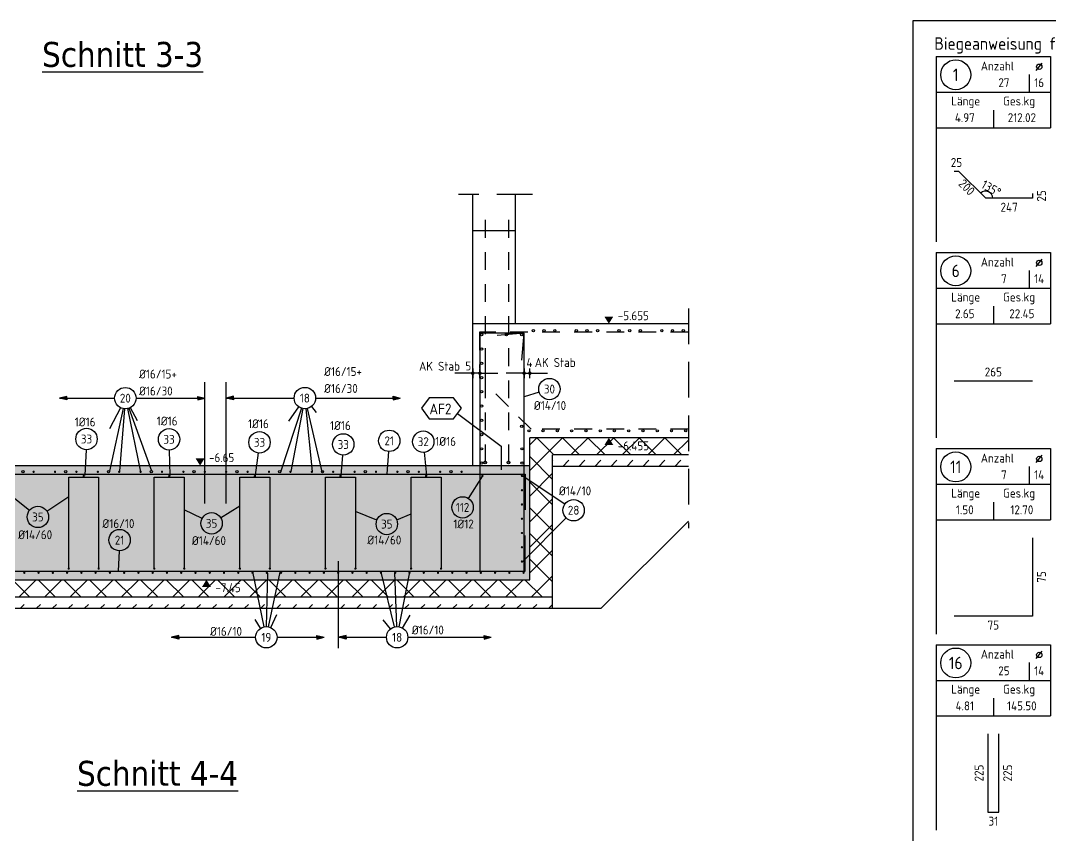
# Model space of a CAD drawing. Extents: x -13.2 to 53.1, y -36.8 to 21.9.
# Drawn here: x 18.83 to 26.05, y 6.01 to 11.73 of the extents above; entities that cross this region are included whole.
import ezdxf
from ezdxf.enums import TextEntityAlignment as Align

# ---------------------------------------------------------------- set-up
doc = ezdxf.new("R2010")
doc.units = 0
doc.header["$LTSCALE"] = 0.25
for name, pattern in [('AUSGEZOGEN', [1000.01, 1000, 0.01]), ('GESTRICHELTX2', [1.5, 1, -0.5]), ('VERDECKTX2', [0.75, 0.5, -0.25])]:
    doc.linetypes.add(name, pattern=pattern)
for name, color, linetype in [('AFB', 7, 'Continuous'), ('AFU', 7, 'Continuous'), ('BETON', 7, 'Continuous'), ('grau_mittel', 7, 'Continuous'), ('HILFE', 7, 'Continuous'), ('koten', 7, 'Continuous'), ('MASSE', 7, 'Continuous'), ('RND', 7, 'Continuous'), ('RND-1', 7, 'Continuous'), ('RND_BILD', 7, 'Continuous'), ('SFP_Dämmung', 7, 'Continuous'), ('SFP_Hilfe', 7, 'Continuous'), ('TEXT', 7, 'Continuous')]:
    doc.layers.add(name, color=color, linetype=linetype)
doc.layers.add('NOPLOT', color=7, linetype='Continuous', plot=False)
doc.styles.add('helv', font='tahoma.ttf')
doc.styles.add('txt', font='isocp.shx')
doc.linetypes.add('AFU_50K', pattern='A,0.15,["/",Standard,S=0.2,R=0,X=-0.01,Y=-0.1],0.07,["/",Standard,S=0.2,R=0,X=-0.01,Y=-0.1],0.15', length=0.37)
doc.dimstyles.new('DOT_I', dxfattribs={"dimscale": 0.25, "dimtxt": 0.25, "dimasz": 0.25, "dimexe": 0.1, "dimexo": 0.3, "dimgap": 0.1, "dimtad": 1, "dimdec": 3, "dimzin": 3, "dimtxsty": 'txt', "dimblk": 'DOT', "dimblk1": 'DOT', "dimblk2": 'DOT', "dimsah": 1, "dimcen": 0.1, "dimse1": 1, "dimse2": 1, "dimazin": 0, "dimtfac": 1, "dimtdec": 4, "dimtix": 1, "dimtmove": 2, "dimatfit": 3, "dimfxl": 0, "dimtvp": 1, "dimtolj": 1, "dimtzin": 0, "dimarcsym": 0})

# ---------------------------------------------------------------- blocks, each defined once
blk = doc.blocks.new('okrd_o')
at = {"layer": 'koten', "color": 7, "linetype": 'Continuous'}
blk.add_solid([(-0.125, 0.202), (0.125, 0.202), (0, 0)], dxfattribs=at)
at = {"layer": 'koten', "style": 'txt'}
blk.add_attdef('OKRD', (0.25, 0.1), '', height=0.25, dxfattribs=at)
blk = doc.blocks.new('okrd_u')
at = {"layer": 'koten', "color": 7, "linetype": 'Continuous'}
blk.add_solid([(-0.125, -0.202), (0.125, -0.202), (0, 0)], dxfattribs=at)
at = {"layer": 'koten', "style": 'txt'}
blk.add_attdef('OKRD', (0.25, -0.35), '', height=0.25, dxfattribs=at)
blk = doc.blocks.new('RND_HIN')
at = {"layer": 'RND', "color": 7, "linetype": 'Continuous'}
blk.add_circle((0, 0), 0.3, dxfattribs=at)
at = {"layer": 'RND', "color": 7, "linetype": 'Continuous', "style": 'txt'}
blk.add_attdef('POSI', text='', height=0.25, dxfattribs=at).set_placement((0, 0), align=Align.MIDDLE)
blk = doc.blocks.new('Pfeillinie')
at = {"layer": 'TEXT', "linetype": 'Continuous'}
blk.add_hatch(color=7, dxfattribs=at).paths.add_polyline_path([(0, 0), (-0.8, 0.2), (-0.8, 0), (-0.8, -0.2)])
at = {"layer": 'TEXT', "color": 7, "linetype": 'Continuous'}
for p, q in [((-0.8, 0), (-0.8, 0.2)), ((-0.8, 0.2), (0, 0)), ((-0.8, 0), (-0.8, -0.2)), ((-0.8, -0.2), (0, 0))]:
    blk.add_line(p, q, dxfattribs=at)
blk = doc.blocks.new('RND_LIS2')
at = {"layer": 'RND', "color": 3, "linetype": 'Continuous'}
for p, q in [((0, 0), (0, -5.2)), ((0, 0), (3.2, 0)), ((3.2, 0), (3.2, -2)), ((2.6, -0.503), (2.6, -1)), ((0, -1), (3.2, -1)), ((1.6, -1.503), (1.6, -2)), ((0, -2), (3.2, -2))]:
    blk.add_line(p, q, dxfattribs=at)
at = {"layer": 'RND', "color": 7, "linetype": 'Continuous'}
blk.add_line((2.805, -0.39), (2.973, -0.186), dxfattribs=at)
at = {"layer": 'RND', "color": 1, "linetype": 'Continuous'}
blk.add_circle((0.545, -0.513), 0.42, dxfattribs=at)
at = {"layer": 'RND', "color": 7, "linetype": 'Continuous'}
blk.add_circle((2.889, -0.288), 0.075, dxfattribs=at)
at = {"layer": 'RND', "color": 7, "linetype": 'Continuous', "style": 'txt'}
for s, p in [('Anzahl', (1.249, -0.391)), ('Länge', (0.42, -1.373)), ('Ges.kg', (1.872, -1.373))]:
    blk.add_text(s, height=0.25, dxfattribs=at).set_placement(p)
at = {"layer": 'RND', "color": 1, "linetype": 'Continuous', "style": 'txt'}
blk.add_attdef('POS1', text='', height=0.35, dxfattribs=at).set_placement((0.545, -0.513), align=Align.MIDDLE)
at = {"layer": 'RND', "color": 7, "linetype": 'Continuous', "style": 'txt'}
for tag, p in [('STK1', (1.897, -0.859)), ('DS1', (2.885, -0.859)), ('LANG1', (0.8, -1.841)), ('GEW', (2.4, -1.841))]:
    blk.add_attdef(tag, text='', height=0.25, dxfattribs=at).set_placement(p, align=Align.CENTER)
blk = doc.blocks.new('*D39')
at = {"layer": 'Defpoints', "color": 0, "linetype": 'AUSGEZOGEN', "transparency": 16777216}
for p in [(25.5034, 10.5755), (25.5974, 10.5314), (25.5974, 10.4814), (25.7617, 10.4814)]:
    blk.add_point(p, dxfattribs=at)
at = {"layer": 'RND_BILD', "color": 0, "linetype": 'AUSGEZOGEN', "lineweight": -2, "transparency": 16777216}
blk.add_arc((25.5974, 10.4814), 0.05, 360, 135, dxfattribs=at)
at = {"layer": 'RND_BILD', "color": 0, "linetype": 'AUSGEZOGEN', "transparency": 16777216, "insert": (25.6366, 10.5507), "char_height": 0.0625, "attachment_point": 5, "rotation": 330.5313, "style": 'txt'}
blk.add_mtext('\\A1;135°', dxfattribs=at)
blk = doc.blocks.new('DOT')
at = {"layer": 'MASSE', "color": 7, "linetype": 'Continuous'}
for p, q in [((0, 0), (-1, 0)), ((0, 0.54), (0, -0.54))]:
    blk.add_line(p, q, dxfattribs=at)
at = {"layer": 'MASSE', "color": 7, "linetype": 'Continuous', "const_width": 0.2}
blk.add_lwpolyline([(-0.1, 0, 1), (0.1, 0, 1)], format="xyb", close=True, dxfattribs=at)
blk = doc.blocks.new('*D52')
at = {"layer": 'Defpoints', "color": 0, "linetype": 'AUSGEZOGEN', "transparency": 16777216}
for p in [(22.002, 9.2541), (22.002, 9.2541), (22.052, 9.2541)]:
    blk.add_point(p, dxfattribs=at)
at = {"layer": 'MASSE', "color": 0, "linetype": 'AUSGEZOGEN', "lineweight": -2, "transparency": 16777216}
for p, q in [((21.9395, 9.2541), (21.877, 9.2541)), ((22.052, 9.2541), (22.002, 9.2541)), ((22.1145, 9.2541), (22.177, 9.2541))]:
    blk.add_line(p, q, dxfattribs=at)
at = {"layer": 'MASSE', "color": 0, "linetype": 'AUSGEZOGEN', "lineweight": -2, "transparency": 16777216, "xscale": 0.0625, "yscale": 0.0625, "zscale": 0.0625}
blk.add_blockref('DOT', (22.002, 9.2541), dxfattribs=at)
at = {"layer": 'MASSE', "color": 0, "linetype": 'AUSGEZOGEN', "lineweight": -2, "transparency": 16777216, "xscale": 0.0625, "yscale": 0.0625, "zscale": 0.0625, "rotation": 180}
blk.add_blockref('DOT', (22.052, 9.2541), dxfattribs=at)
at = {"layer": 'MASSE', "color": 0, "linetype": 'AUSGEZOGEN', "transparency": 16777216, "insert": (21.9704, 9.3051), "char_height": 0.0625, "attachment_point": 5, "style": 'txt'}
blk.add_mtext('\\A1;5', dxfattribs=at)
blk = doc.blocks.new('*D53')
at = {"layer": 'Defpoints', "color": 0, "linetype": 'AUSGEZOGEN', "transparency": 16777216}
for p in [(22.362, 9.2541), (22.402, 9.2541), (22.402, 9.2541)]:
    blk.add_point(p, dxfattribs=at)
at = {"layer": 'MASSE', "color": 0, "linetype": 'AUSGEZOGEN', "lineweight": -2, "transparency": 16777216}
for p, q in [((22.2995, 9.2541), (22.237, 9.2541)), ((22.362, 9.2541), (22.402, 9.2541)), ((22.4645, 9.2541), (22.527, 9.2541))]:
    blk.add_line(p, q, dxfattribs=at)
at = {"layer": 'MASSE', "color": 0, "linetype": 'AUSGEZOGEN', "lineweight": -2, "transparency": 16777216, "xscale": 0.0625, "yscale": 0.0625, "zscale": 0.0625}
blk.add_blockref('DOT', (22.362, 9.2541), dxfattribs=at)
at = {"layer": 'MASSE', "color": 0, "linetype": 'AUSGEZOGEN', "lineweight": -2, "transparency": 16777216, "xscale": 0.0625, "yscale": 0.0625, "zscale": 0.0625, "rotation": 180}
blk.add_blockref('DOT', (22.402, 9.2541), dxfattribs=at)
at = {"layer": 'MASSE', "color": 0, "linetype": 'AUSGEZOGEN', "transparency": 16777216, "insert": (22.3993, 9.3284), "char_height": 0.0625, "attachment_point": 5, "style": 'txt'}
blk.add_mtext('\\A1;4', dxfattribs=at)

msp = doc.modelspace()

# ---------------------------------------------------------------- hatches: boundary and pattern name
at = {"layer": 'grau_mittel'}
msp.add_hatch(color=61, dxfattribs=at).paths.add_polyline_path([(18.402, 8.6062), (17.502, 8.6062), (17.502, 7.8062), (22.402, 7.8062), (22.402, 8.6062), (22.002, 8.6062)])
at = {"layer": 'SFP_Dämmung', "linetype": 'AUSGEZOGEN'}
h = msp.add_hatch(dxfattribs=at)
h.set_pattern_fill('ANSI37', color=171, scale=0.04, angle=-180, double=1)
h.paths.add_polyline_path([(17.502, 8.8012), (16.747, 9.5562), (15.5159, 9.5562), (15.5159, 9.4362), (16.6972, 9.4362), (17.342, 8.7915), (17.342, 7.6862), (22.562, 7.6862), (22.562, 8.6812), (23.5133, 8.6812), (23.5133, 8.8012), (22.402, 8.8012), (22.402, 7.8062), (17.502, 7.8062)])
h.paths.add_polyline_path([(20.1925, 7.7046), (20.4057, 7.7046), (20.4057, 7.7928), (20.1925, 7.7928)], flags=24)
h.paths.add_polyline_path([(23.0123, 8.6989), (23.2707, 8.6989), (23.2707, 8.7913), (23.0123, 8.7913)], flags=24)
h.paths.add_polyline_path([(15.8187, 9.4545), (16.0232, 9.4545), (16.0232, 9.5428), (15.8187, 9.5428)], flags=24)
at = {"layer": 'SFP_Hilfe', "linetype": 'AUSGEZOGEN'}
h = msp.add_hatch(dxfattribs=at)
h.set_pattern_fill('DASH', color=171, scale=0.025, angle=-135, double=1)
h.paths.add_polyline_path([(16.6972, 9.4362), (15.5159, 9.4362), (15.5159, 9.3562), (16.6641, 9.3562), (17.342, 8.6784), (17.342, 8.7915)])
h.paths.add_polyline_path([(22.562, 7.6862), (17.342, 7.6862), (17.342, 7.6062), (22.562, 7.6062)])
h.paths.add_polyline_path([(23.5133, 8.6812), (22.562, 8.6812), (22.562, 8.6012), (23.5133, 8.6012)])

# ---------------------------------------------------------------- linework, layer by layer
at = {"layer": 'AFB', "color": 102, "linetype": 'AUSGEZOGEN'}
msp.add_line((21.895, 8.9719), (22.202, 8.7432), dxfattribs=at)
at = {"layer": 'AFB', "color": 1, "linetype": 'AUSGEZOGEN'}
msp.add_line((22.202, 8.7432), (22.202, 8.5762), dxfattribs=at)
msp.add_lwpolyline([(21.6971, 9.0827), (21.6428, 9.0088), (21.6971, 8.9349), (21.8679, 8.9349), (21.9221, 9.0088), (21.8679, 9.0827)], close=True, dxfattribs=at)
at = {"layer": 'AFU', "color": 8, "linetype": 'AFU_50K'}
for p, q in [((22.302, 9.6012), (22.002, 9.6012)), ((22.002, 8.6062), (22.402, 8.6062))]:
    msp.add_line(p, q, dxfattribs=at)
at = {"layer": 'BETON', "color": 6, "linetype": 'AUSGEZOGEN'}
for p, q in [((22.002, 8.6062), (22.002, 10.5067)), ((22.302, 9.6012), (22.302, 10.5067)), ((23.5133, 9.6012), (22.302, 9.6012)), ((23.5133, 8.8012), (22.402, 8.8012)), ((22.402, 7.8062), (22.402, 8.8012)), ((18.402, 8.6062), (22.002, 8.6062)), ((17.502, 7.8062), (22.402, 7.8062))]:
    msp.add_line(p, q, dxfattribs=at)
at = {"layer": 'HILFE', "color": 102, "linetype": 'GESTRICHELTX2'}
for p, q in [((22.4203, 10.5067), (21.902, 10.5067)), ((23.5133, 9.7084), (23.5133, 8.1667))]:
    msp.add_line(p, q, dxfattribs=at)
at = {"layer": 'HILFE', "color": 102, "linetype": 'AUSGEZOGEN'}
for p, q in [((23.5133, 8.6812), (22.562, 8.6812)), ((22.562, 7.6862), (22.562, 8.6812)), ((23.5133, 8.6012), (22.562, 8.6012)), ((22.902, 7.6062), (23.5133, 8.2176)), ((17.342, 7.6862), (22.562, 7.6862)), ((22.562, 7.6062), (22.562, 7.6862)), ((17.002, 7.6062), (22.562, 7.6062)), ((22.562, 7.6062), (22.902, 7.6062))]:
    msp.add_line(p, q, dxfattribs=at)
at = {"layer": 'NOPLOT', "color": 191, "linetype": 'AUSGEZOGEN'}
for p, q in [((22.002, 10.2562), (22.302, 10.2562)), ((20.1237, 8.3418), (20.1237, 9.1914)), ((20.2737, 8.3418), (20.2737, 9.1914)), ((21.0614, 7.3266), (21.0614, 7.9368))]:
    msp.add_line(p, q, dxfattribs=at)
at = {"layer": 'RND', "color": 102, "linetype": 'AUSGEZOGEN'}
for p, q in [((22.4678, 9.121), (22.362, 9.0882)), ((19.5322, 9.0127), (19.4558, 8.864)), ((19.5507, 9.0061), (19.4567, 8.5684)), ((19.5606, 9.0046), (19.5264, 8.5675)), ((19.5816, 9.0059), (19.6724, 8.5636)), ((19.592, 9.0089), (19.7506, 8.5694)), ((19.6014, 9.013), (19.6485, 8.9232)), ((20.8016, 9.0086), (20.6561, 8.5672)), ((20.7816, 9.0187), (20.7094, 8.917)), ((20.8109, 9.0062), (20.7261, 8.5657)), ((20.8323, 9.0052), (20.8752, 8.5642)), ((20.8418, 9.0068), (20.9437, 8.5627)), ((20.871, 9.0206), (20.9041, 8.9778)), ((19.2912, 8.718), (19.2838, 8.5396)), ((19.875, 8.7158), (19.8795, 8.5375)), ((20.4976, 8.6952), (20.4776, 8.5395)), ((21.0885, 8.68), (21.0775, 8.5373)), ((21.4109, 8.7054), (21.3995, 8.5499)), ((21.6624, 8.6996), (21.6788, 8.537)), ((21.9712, 8.3761), (22.0736, 8.5338)), ((22.6466, 8.3353), (22.341, 8.5398)), ((18.8945, 8.2927), (18.7796, 8.3829)), ((19.016, 8.2878), (19.1696, 8.3897)), ((20.2347, 8.2412), (20.3696, 8.3254)), ((20.104, 8.2351), (19.9796, 8.2974)), ((21.3299, 8.2245), (21.1796, 8.2854)), ((21.4686, 8.2255), (21.5696, 8.2681)), ((22.6562, 8.2403), (22.3511, 7.9326)), ((19.523, 8.0089), (19.5172, 7.8662)), ((20.5398, 7.4759), (20.4596, 7.8623)), ((20.5569, 7.4774), (20.5666, 7.853)), ((20.5707, 7.4758), (20.6527, 7.8599)), ((21.4542, 7.4753), (21.3626, 7.8506)), ((21.4693, 7.4774), (21.4557, 7.8576)), ((21.4862, 7.4761), (21.5581, 7.8483)), ((20.5149, 7.4658), (20.4759, 7.5273)), ((20.5867, 7.4704), (20.6295, 7.5622)), ((21.4252, 7.4611), (21.3742, 7.525)), ((21.5098, 7.4672), (21.5627, 7.5576))]:
    msp.add_line(p, q, dxfattribs=at)
at = {"layer": 'RND', "color": 7, "linetype": 'VERDECKTX2'}
for points in [[(22.0887, 10.3291), (22.0887, 8.6291)], [(22.252, 10.3291), (22.252, 8.6291)], [(23.5133, 9.5412), (22.0496, 9.5412), (22.0496, 9.2912)], [(23.5133, 8.8612), (22.4106, 8.8612), (22.0924, 9.1794), (22.0924, 9.4294)]]:
    msp.add_lwpolyline(points, dxfattribs=at)
at = {"layer": 'RND', "color": 102, "linetype": 'AUSGEZOGEN'}
for points in [[(19.1055, 9.0794), (19.4915, 9.0794)], [(19.6415, 9.0794), (20.1237, 9.0794)], [(20.2737, 9.0799), (20.75, 9.0799)], [(20.9, 9.0799), (21.494, 9.0799)], [(19.8911, 7.4024), (20.48, 7.4024)], [(20.63, 7.4024), (20.9593, 7.4024)], [(21.0639, 7.4024), (21.397, 7.4024)], [(21.547, 7.4024), (22.1321, 7.4024)]]:
    msp.add_lwpolyline(points, dxfattribs=at)
at = {"layer": 'RND', "color": 1, "linetype": 'AUSGEZOGEN'}
for points in [[(17.5501, 8.2962), (17.5501, 8.5462), (22.3701, 8.5462), (22.3701, 8.2962)], [(19.1696, 7.8843), (19.1696, 8.5251), (19.3796, 8.5251), (19.3796, 7.8843)], [(19.7696, 7.8843), (19.7696, 8.5251), (19.9796, 8.5251), (19.9796, 7.8843)], [(20.3696, 7.8843), (20.3696, 8.5251), (20.5796, 8.5251), (20.5796, 7.8843)], [(20.9696, 7.8843), (20.9696, 8.5251), (21.1796, 8.5251), (21.1796, 7.8843)], [(21.5696, 7.8843), (21.5696, 8.5251), (21.7796, 8.5251), (21.7796, 7.8843)], [(17.5501, 8.1162), (17.5501, 7.8662), (22.3701, 7.8662), (22.3701, 8.1162)]]:
    msp.add_lwpolyline(points, dxfattribs=at)
at = {"layer": 'RND', "color": 7, "linetype": 'AUSGEZOGEN', "const_width": 0.008}
for points in [[(18.9197, 8.563, 1), (18.9277, 8.563, 1)], [(19.0697, 8.563, 1), (19.0777, 8.563, 1)], [(19.2197, 8.563, 1), (19.2277, 8.563, 1)], [(19.2706, 8.5331, 1), (19.2786, 8.5331, 1)], [(19.3697, 8.563, 1), (19.3777, 8.563, 1)], [(19.5197, 8.563, 1), (19.5277, 8.563, 1)], [(19.6697, 8.563, 1), (19.6777, 8.563, 1)], [(19.8197, 8.563, 1), (19.8277, 8.563, 1)], [(19.8706, 8.5331, 1), (19.8786, 8.5331, 1)], [(19.9697, 8.563, 1), (19.9777, 8.563, 1)], [(20.1197, 8.563, 1), (20.1277, 8.563, 1)], [(20.2697, 8.563, 1), (20.2777, 8.563, 1)], [(20.4197, 8.563, 1), (20.4277, 8.563, 1)], [(20.4706, 8.5331, 1), (20.4786, 8.5331, 1)], [(20.5697, 8.563, 1), (20.5777, 8.563, 1)], [(20.7197, 8.563, 1), (20.7277, 8.563, 1)], [(20.8697, 8.563, 1), (20.8777, 8.563, 1)], [(21.0197, 8.563, 1), (21.0277, 8.563, 1)], [(21.0706, 8.5331, 1), (21.0786, 8.5331, 1)], [(21.1697, 8.563, 1), (21.1777, 8.563, 1)], [(21.3197, 8.563, 1), (21.3277, 8.563, 1)], [(21.4697, 8.563, 1), (21.4777, 8.563, 1)], [(21.6197, 8.563, 1), (21.6277, 8.563, 1)], [(21.6706, 8.5331, 1), (21.6786, 8.5331, 1)], [(21.7697, 8.563, 1), (21.7777, 8.563, 1)], [(21.9197, 8.563, 1), (21.9277, 8.563, 1)], [(22.0656, 8.5338, 1), (22.0736, 8.5338, 1)], [(22.3428, 8.5338, 1), (22.3508, 8.5338, 1)], [(22.3428, 8.4338, 1), (22.3508, 8.4338, 1)], [(22.3428, 8.3338, 1), (22.3508, 8.3338, 1)], [(22.3428, 8.2338, 1), (22.3508, 8.2338, 1)], [(22.3428, 8.1338, 1), (22.3508, 8.1338, 1)], [(22.3428, 8.0338, 1), (22.3508, 8.0338, 1)], [(22.3428, 7.9338, 1), (22.3508, 7.9338, 1)], [(19.1656, 7.8843, 1), (19.1736, 7.8843, 1)], [(19.3756, 7.8843, 1), (19.3836, 7.8843, 1)], [(19.7656, 7.8843, 1), (19.7736, 7.8843, 1)], [(19.9756, 7.8843, 1), (19.9836, 7.8843, 1)], [(20.3656, 7.8843, 1), (20.3736, 7.8843, 1)], [(20.5756, 7.8843, 1), (20.5836, 7.8843, 1)], [(20.9656, 7.8843, 1), (20.9736, 7.8843, 1)], [(21.1756, 7.8843, 1), (21.1836, 7.8843, 1)], [(21.5656, 7.8843, 1), (21.5736, 7.8843, 1)], [(21.7756, 7.8843, 1), (21.7836, 7.8843, 1)], [(18.8544, 7.855, 1), (18.8624, 7.855, 1)], [(18.9544, 7.855, 1), (18.9624, 7.855, 1)], [(19.0544, 7.855, 1), (19.0624, 7.855, 1)], [(19.1544, 7.855, 1), (19.1624, 7.855, 1)], [(19.2544, 7.855, 1), (19.2624, 7.855, 1)], [(19.3544, 7.855, 1), (19.3624, 7.855, 1)], [(19.4544, 7.855, 1), (19.4624, 7.855, 1)], [(19.5544, 7.855, 1), (19.5624, 7.855, 1)], [(19.6544, 7.855, 1), (19.6624, 7.855, 1)], [(19.7544, 7.855, 1), (19.7624, 7.855, 1)], [(19.8544, 7.855, 1), (19.8624, 7.855, 1)], [(19.9544, 7.855, 1), (19.9624, 7.855, 1)], [(20.0544, 7.855, 1), (20.0624, 7.855, 1)], [(20.1544, 7.855, 1), (20.1624, 7.855, 1)], [(20.2544, 7.855, 1), (20.2624, 7.855, 1)], [(20.3544, 7.855, 1), (20.3624, 7.855, 1)], [(20.4544, 7.855, 1), (20.4624, 7.855, 1)], [(20.5544, 7.855, 1), (20.5624, 7.855, 1)], [(20.6544, 7.855, 1), (20.6624, 7.855, 1)], [(20.7544, 7.855, 1), (20.7624, 7.855, 1)], [(20.8544, 7.855, 1), (20.8624, 7.855, 1)], [(20.9544, 7.855, 1), (20.9624, 7.855, 1)], [(21.0544, 7.855, 1), (21.0624, 7.855, 1)], [(21.1544, 7.855, 1), (21.1624, 7.855, 1)], [(21.2544, 7.855, 1), (21.2624, 7.855, 1)], [(21.3544, 7.855, 1), (21.3624, 7.855, 1)], [(21.4544, 7.855, 1), (21.4624, 7.855, 1)], [(21.5544, 7.855, 1), (21.5624, 7.855, 1)], [(21.6544, 7.855, 1), (21.6624, 7.855, 1)], [(21.7544, 7.855, 1), (21.7624, 7.855, 1)], [(21.8544, 7.855, 1), (21.8624, 7.855, 1)], [(21.9544, 7.855, 1), (21.9624, 7.855, 1)], [(22.0544, 7.855, 1), (22.0624, 7.855, 1)], [(22.1544, 7.855, 1), (22.1624, 7.855, 1)], [(22.2544, 7.855, 1), (22.2624, 7.855, 1)], [(22.3544, 7.855, 1), (22.3624, 7.855, 1)]]:
    msp.add_lwpolyline(points, format="xyb", close=True, dxfattribs=at)
at = {"layer": 'RND', "color": 7, "linetype": 'AUSGEZOGEN'}
for centre, radius in [((22.064, 9.5241), 0.008), ((22.2379, 9.5241), 0.008), ((22.3448, 9.5241), 0.008), ((22.4271, 9.5536), 0.008), ((22.5771, 9.5536), 0.008), ((22.7271, 9.5536), 0.008), ((22.8771, 9.5536), 0.008), ((23.0271, 9.5536), 0.008), ((23.1771, 9.5536), 0.008), ((23.3271, 9.5536), 0.008), ((23.4771, 9.5536), 0.008), ((22.064, 9.4241), 0.008), ((22.064, 9.3241), 0.008), ((22.064, 9.2241), 0.008), ((22.064, 9.1241), 0.008), ((22.064, 9.0241), 0.008), ((22.064, 8.9241), 0.008), ((22.3448, 8.8811), 0.008), ((22.064, 8.8241), 0.008), ((22.3952, 8.8503), 0.008), ((22.4952, 8.8503), 0.008), ((22.5952, 8.8503), 0.008), ((22.6952, 8.8503), 0.008), ((22.7952, 8.8503), 0.008), ((22.8952, 8.8503), 0.008), ((22.9952, 8.8503), 0.008), ((23.0952, 8.8503), 0.008), ((23.1952, 8.8503), 0.008), ((23.2952, 8.8503), 0.008), ((23.3952, 8.8503), 0.008), ((23.4952, 8.8503), 0.008), ((22.064, 8.7241), 0.008), ((22.3468, 8.7241), 0.008), ((22.064, 8.6241), 0.008), ((22.0887, 8.6291), 0.01), ((22.252, 8.6291), 0.01), ((22.3468, 8.6241), 0.008), ((18.8487, 8.563), 0.008), ((19.1487, 8.563), 0.008), ((19.4487, 8.563), 0.008), ((19.7487, 8.563), 0.008), ((20.0487, 8.563), 0.008), ((20.3487, 8.563), 0.008), ((20.6487, 8.563), 0.008), ((20.9487, 8.563), 0.008), ((21.2487, 8.563), 0.008), ((21.5487, 8.563), 0.008), ((21.8487, 8.563), 0.008)]:
    msp.add_circle(centre, radius, dxfattribs=at)
at = {"layer": 'RND', "color": 102, "linetype": 'AUSGEZOGEN'}
for centre in [(22.5021, 9.5536), (22.8021, 9.5536), (23.1021, 9.5536), (23.4021, 9.5536)]:
    msp.add_circle(centre, 0.008, dxfattribs=at)
at = {"layer": 'RND-1', "color": 1, "linetype": 'AUSGEZOGEN'}
msp.add_lwpolyline([(22.3454, 9.347), (22.362, 9.5362), (22.052, 9.5362), (22.052, 7.8662), (22.362, 7.8662), (22.362, 9.5362), (22.1727, 9.5197)], dxfattribs=at)
at = {"layer": 'RND_BILD', "color": 1, "linetype": 'AUSGEZOGEN'}
for points in [[(25.926, 10.5147), (25.926, 10.4814), (25.5974, 10.4814), (25.4093, 10.6696), (25.376, 10.6696)], [(25.376, 9.2005), (25.926, 9.2005)], [(25.926, 8.1005), (25.926, 7.5505), (25.376, 7.5505)], [(25.6131, 6.7255), (25.6131, 6.1755), (25.6889, 6.1755), (25.6889, 6.7255)]]:
    msp.add_lwpolyline(points, dxfattribs=at)
at = {"layer": 'TEXT', "color": 1, "linetype": 'AUSGEZOGEN'}
msp.add_lwpolyline([(25.0896, 11.7274), (29.4619, 11.7274), (29.4619, 0.25), (25.0896, 0.25)], close=True, dxfattribs=at)

# ---------------------------------------------------------------- block references
at = {"layer": 'koten', "color": 191, "linetype": 'AUSGEZOGEN', "xscale": 0.25, "yscale": 0.25, "zscale": 0.25}
for name, p, values in [('okrd_o', (22.9558, 9.6012), {'OKRD': '-5.655'}), ('okrd_u', (22.9558, 8.8012), {'OKRD': '-6.455'}), ('okrd_o', (20.0906, 8.6062), {'OKRD': '-6.65'}), ('okrd_u', (20.1353, 7.8062), {'OKRD': '-7.45'})]:
    msp.add_blockref(name, p, dxfattribs=at).add_auto_attribs(values)
at = {"layer": 'RND', "color": 7, "linetype": 'AUSGEZOGEN', "xscale": 0.25, "yscale": 0.25, "zscale": 0.25}
for p, values in [((22.5394, 9.1433), {'POSI': '30'}), ((19.5665, 9.0794), {'POSI': '20'}), ((20.825, 9.0799), {'POSI': '18'}), ((19.2944, 8.7929), {'POSI': '33'}), ((19.8731, 8.7908), {'POSI': '33'}), ((20.5071, 8.7696), {'POSI': '33'}), ((21.0944, 8.7548), {'POSI': '33'}), ((21.4164, 8.7802), {'POSI': '21'}), ((21.6549, 8.7742), {'POSI': '32'}), ((21.9304, 8.3132), {'POSI': '112'}), ((18.9535, 8.2464), {'POSI': '35'}), ((22.7089, 8.2936), {'POSI': '28'}), ((20.1711, 8.2015), {'POSI': '35'}), ((21.3995, 8.1964), {'POSI': '35'}), ((19.526, 8.0838), {'POSI': '21'}), ((20.555, 7.4024), {'POSI': '19'}), ((21.472, 7.4024), {'POSI': '18'})]:
    msp.add_blockref('RND_HIN', p, dxfattribs=at).add_auto_attribs(values)
at = {"layer": 'RND', "color": 102, "linetype": 'AUSGEZOGEN', "xscale": 0.0625, "yscale": 0.0625, "zscale": 0.0625, "rotation": 180}
for p in [(19.1055, 9.0794), (20.2737, 9.0799), (19.8911, 7.4024), (21.0639, 7.4024)]:
    msp.add_blockref('Pfeillinie', p, dxfattribs=at)
at = {"layer": 'RND', "color": 102, "linetype": 'AUSGEZOGEN', "xscale": 0.0625, "yscale": 0.0625, "zscale": 0.0625}
for p in [(20.1237, 9.0794), (21.494, 9.0799), (20.9593, 7.4024), (22.1321, 7.4024)]:
    msp.add_blockref('Pfeillinie', p, dxfattribs=at)
at = {"layer": 'RND_BILD', "color": 6, "linetype": 'AUSGEZOGEN', "xscale": 0.25, "yscale": 0.25, "zscale": 0.25}
msp.add_blockref('RND_LIS2', (25.251, 11.4755), dxfattribs=at).add_auto_attribs({'POS1': '1', 'STK1': '27', 'DS1': '16', 'LANG1': '4.97', 'GEW': '212.02'})
at = {"layer": 'RND_BILD', "color": 7, "linetype": 'AUSGEZOGEN', "xscale": 0.25, "yscale": 0.25, "zscale": 0.25}
for p, values in [((25.251, 10.1005), {'POS1': '6', 'STK1': '7', 'DS1': '14', 'LANG1': '2.65', 'GEW': '22.45'}), ((25.251, 8.7255), {'POS1': '11', 'STK1': '7', 'DS1': '14', 'LANG1': '1.50', 'GEW': '12.70'}), ((25.251, 7.3505), {'POS1': '16', 'STK1': '25', 'DS1': '14', 'LANG1': '4.81', 'GEW': '145.50'})]:
    msp.add_blockref('RND_LIS2', p, dxfattribs=at).add_auto_attribs(values)

# ---------------------------------------------------------------- texts
at = {"layer": 'AFB', "color": 7, "linetype": 'AUSGEZOGEN', "style": 'txt'}
msp.add_text('AF2', height=0.075, dxfattribs=at).set_placement((21.6981, 8.9664))
at = {"layer": 'RND_BILD', "color": 7, "linetype": 'AUSGEZOGEN', "style": 'txt'}
for s, p in [('25', (25.3927, 10.7321)), ('247', (25.7617, 10.4189)), ('75', (25.651, 7.488)), ('31', (25.651, 6.113))]:
    msp.add_text(s, height=0.063, dxfattribs=at).set_placement(p, align=Align.MIDDLE)
for s, rotation, p in [('200', 315, (25.4646, 10.5586)), ('25', 90, (25.9885, 10.4981)), ('265', 360, (25.651, 9.263)), ('75', 90, (25.9885, 7.8255)), ('225', 90, (25.5506, 6.4505)), ('225', 90, (25.7514, 6.4505))]:
    msp.add_text(s, height=0.063, rotation=rotation, dxfattribs=at).set_placement(p, align=Align.MIDDLE)
at = {"layer": 'TEXT', "color": 5, "linetype": 'AUSGEZOGEN', "style": 'helv'}
for s, p in [('%%uSchnitt 3-3', (18.9832, 11.4027)), ('%%uSchnitt 4-4', (19.2283, 6.3608))]:
    msp.add_text(s, height=0.175, dxfattribs=at).set_placement(p)
at = {"layer": 'TEXT', "color": 1, "linetype": 'AUSGEZOGEN', "style": 'txt'}
msp.add_text('Biegeanweisung für Rundstahl B 500 (B)', height=0.0875, dxfattribs=at).set_placement((25.2377, 11.5227))
at = {"layer": 'TEXT', "color": 7, "linetype": 'AUSGEZOGEN', "style": 'txt'}
for s, p in [('AK Stab', (21.6258, 9.2721)), ('AK Stab', (22.4368, 9.2983)), ('%%C16/15+', (19.6626, 9.2172)), ('%%C16/15+', (20.96, 9.2349)), ('%%C16/30', (20.96, 9.1161)), ('%%C16/30', (19.6626, 9.0985)), ('%%C14/10', (22.4303, 8.9966)), ('1%%C16', (19.2118, 8.8814)), ('1%%C16', (19.787, 8.8876)), ('1%%C16', (20.4271, 8.8687)), ('1%%C16', (21.0013, 8.8561)), ('1%%C16', (21.7388, 8.7448)), ('%%C14/10', (22.6059, 8.398)), ('%%C16/10', (19.406, 8.1687)), ('1%%C12', (21.866, 8.1656)), ('%%C14/60', (18.8151, 8.0904)), ('%%C14/60', (20.0334, 8.0493)), ('%%C14/60', (21.2627, 8.0533)), ('%%C16/10', (20.16, 7.4126)), ('%%C16/10', (21.5747, 7.4222))]:
    msp.add_text(s, height=0.0625, dxfattribs=at).set_placement(p)

# ---------------------------------------------------------------- dimensions: what is measured, and where the dimension line sits
at = {"layer": 'MASSE', "color": 7, "linetype": 'AUSGEZOGEN'}
for base, p1, p2, picture, middle in [((22.002, 9.2541), (22.052, 9.2541), (22.002, 9.2541), '*D52', (21.9704, 9.3051)), ((22.402, 9.2541), (22.362, 9.2541), (22.402, 9.2541), '*D53', (22.3993, 9.3284))]:
    dim = msp.add_linear_dim(base=base, p1=p1, p2=p2, dimstyle='DOT_I', override={"dimdec": 0, "dimlfac": 100}, dxfattribs=at)
    dim.commit()
    dim.dimension.update_dxf_attribs({"geometry": picture, "text_midpoint": middle, "dimtype": 160})
at = {"layer": 'RND_BILD', "color": 7, "linetype": 'AUSGEZOGEN'}
dim = msp.add_angular_dim_3p(base=(25.5974, 10.5314), center=(25.5974, 10.4814), p1=(25.5034, 10.5755), p2=(25.7617, 10.4814), dimstyle='DOT_I', override={"dimadec": 0}, dxfattribs=at)
dim.commit()
dim.dimension.update_dxf_attribs({"geometry": '*D39', "text_midpoint": (25.6366, 10.5507), "dimtype": 165})

doc.saveas('drawing.dxf')
